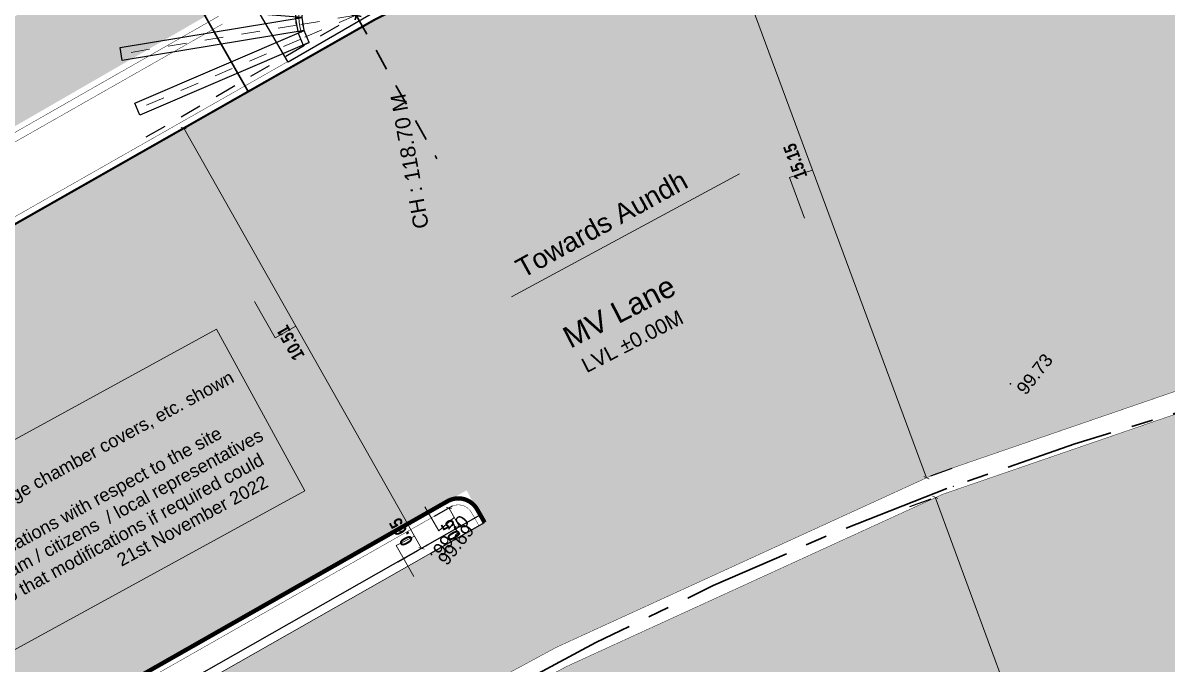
# Model space of a CAD drawing. Header units: metres. Extents: x 6 to 601, y -20 to 118.
# Drawn here: x 270.25 to 276.39, y 55.77 to 59.21 of the extents above; entities that cross this region are included whole.
import ezdxf

# ---------------------------------------------------------------- set-up
doc = ezdxf.new("R2010")
doc.units = ezdxf.units.M
doc.header["$MEASUREMENT"] = 0
for name, pattern in [('CENTER', [2, 1.25, -0.25, 0.25, -0.25]), ('DASHED', [0.75, 0.5, -0.25]), ('DASHED2', [0.375, 0.25, -0.125])]:
    doc.linetypes.add(name, pattern=pattern)
for name, color, linetype in [('Brt Reling', 66, 'Continuous'), ('CENTER LINE', 6, 'CENTER'), ('EL', 4, 'Continuous'), ('HATCH', 8, 'Continuous'), ('PDA_Kerb Edge', 7, 'Continuous'), ('PDA_Levels', 7, 'Continuous'), ('PDA_Text', 19, 'Continuous'), ('PT', 2, 'Continuous')]:
    doc.layers.add(name, color=color, linetype=linetype)
for name, color, linetype, lineweight in [('Chp', 1, 'Continuous', 0), ('DASHED LINE', 8, 'DASHED2', 5), ('EXISTING ROAD', 7, 'Continuous', 5), ('PDA_Kerb Line', 250, 'Continuous', 30), ('PDA_Tactile band', 250, 'Continuous', 30)]:
    doc.layers.add(name, color=color, linetype=linetype, lineweight=lineweight)
for name, color, linetype, true_color in [('PDA - Dimensions', 7, 'Continuous', 0x000000), ('PDA_Chainage Lines', 7, 'DASHED', 0x636466), ('PDA_Chainage Text', 7, 'Continuous', 0x636466)]:
    doc.layers.add(name, color=color, linetype=linetype, true_color=true_color)
doc.styles.add('AR', font='arial.ttf')
doc.styles.add('ARIAL', font='arialbd.ttf', dxfattribs={"width": 0.8})
doc.styles.add('RS', font='RomanS')
doc.styles.get("Standard").update_dxf_attribs({"font": 'arial.ttf'})
doc.dimstyles.new('PDA_Dimentions', dxfattribs={"dimtxt": 0.3, "dimasz": 0.1, "dimexe": 0.075, "dimexo": 0.625, "dimgap": 0.1, "dimtad": 1, "dimdsep": 46, "dimtxsty": 'ARIAL', "dimblk": 'ARCHTICK', "dimcen": 0.09, "dimadec": 0, "dimazin": 0, "dimtfac": 1, "dimtmove": 1, "dimatfit": 3, "dimldrblk": 'ARCHTICK', "dimfxl": 1, "dimfxlon": 1, "dimlwd": 9, "dimarcsym": 0})
doc.dimstyles.get("Standard").update_dxf_attribs({"dimtxt": 0.18, "dimasz": 0.18, "dimexe": 0.18, "dimexo": 0.0625, "dimgap": 0.09, "dimtad": 0, "dimdec": 4, "dimzin": 0, "dimdsep": 46, "dimtxsty": 'Standard', "dimcen": 0.09, "dimadec": 0, "dimazin": 0, "dimtfac": 1, "dimtdec": 4, "dimtofl": 0, "dimtmove": 0, "dimatfit": 3, "dimfxl": 1, "dimtolj": 1, "dimtzin": 0, "dimarcsym": 0})

# ---------------------------------------------------------------- blocks, each defined once
blk = doc.blocks.new('Survey Base')
at = {"layer": 'Brt Reling', "color": 8, "lineweight": 5, "elevation": 99.6956}
for points in [[(9946.0688, 10032.5006), (9918.1475, 10043.8812), (9893.3025, 10054.0267), (9886.122985621105, 10057.02610285822)], [(9945.993310725162, 10032.31539371127), (9918.072010725162, 10043.69599371127), (9893.226145649205, 10053.84184692119), (9886.043208493546, 10056.84267972102)]]:
    blk.add_lwpolyline(points, dxfattribs=at)
at = {"layer": 'CENTER LINE', "color": 8, "lineweight": 5, "ltscale": 2}
blk.add_lwpolyline([(9990.753495437828, 9926.798102528162), (9991.018061705803, 9931.446083342527), (9991.532914148022, 9956.941508111537, 0.3172132150365968), (9941.096063581146, 10030.38178720705), (9890.50529859179, 10050.81798229878), (9884.494266879756, 10053.28136159857)], format="xyb", dxfattribs=at)
at = {"layer": 'Chp', "color": 8, "lineweight": 5}
for p in [(9945.825089549457, 10028.45053250837), (9954.663485703155, 10023.78756190317)]:
    blk.add_point(p, dxfattribs=at)
at = {"layer": 'PT'}
for p in [(9946.0688, 10032.5006, 99.6956), (9945.9788, 10032.2827, 99.6913), (9957.3361, 10024.2179, 99.7302)]:
    blk.add_point(p, dxfattribs=at)
at = {"layer": 'EL'}
for s, p in [('99.70', (9946.0688, 10032.0506, 99.6956)), ('99.69', (9945.9788, 10031.8327, 99.6913)), ('99.73', (9957.3361, 10023.7679, 99.7302))]:
    blk.add_text(s, height=0.3, dxfattribs=at).set_placement(p)
blk = doc.blocks.new('note')
at = {"layer": 'PDA_Kerb Line', "lineweight": 9}
blk.add_lwpolyline([(8271.673057118976, 11431.67047714566), (8292.438524708192, 11435.22381277589), (8293.15801481549, 11431.02368775048), (8272.392547226671, 11427.4703521193)], close=True, dxfattribs=at)
at = {"layer": 'PDA_Text', "insert": (8271.857884819565, 11431.42517935769), "char_height": 0.2999999999999998, "attachment_point": 1, "rotation": 9.62669910782356, "style": 'AR'}
blk.add_mtext_dynamic_manual_height_columns('{\\fArial|b1|i0|c0|p34;V.IMP NOTE : for Site Engineer -  PCMC Team  & Contracting Team .^J\\fArial|b0|i0|c0|p34;\\H0.33333x;^J}Please note, all the kerb line, seatings, grating, tactile alignment, bollards, drainage chamber covers, etc. shown in the drawings are as per the survey received. ^JThe Project Management Team and Contractors Team  has to verify these locations with respect to the site conditions and in case of any discrepancy and suggestion by engineering team / citizens  / local representatives , it is to be brought to the notice of team PDA before executing the same so that modifications if required could be done as per site conditions & suggestions if feasible.                                                    21st November 2022', width=20.70384526520898, gutter_width=7.5, heights=[3.955102574954353], dxfattribs=at)
blk = doc.blocks.new('_ArchTick')
at = {"color": 0, "linetype": 'ByBlock', "const_width": 0.15}
blk.add_lwpolyline([(-0.5, -0.5), (0.5, 0.5)], dxfattribs=at)
blk = doc.blocks.new('*D485')
at = {"layer": 'Defpoints', "color": 0, "transparency": 16777216}
for p in [(328.1865085221762, 243.595541279994), (333.4025974024981, 229.3800369569275), (333.4043536602531, 229.3806816260422)]:
    blk.add_point(p, dxfattribs=at)
at = {"layer": 'PDA - Dimensions', "color": 0, "lineweight": 9, "transparency": 16777216}
for p, q in [((328.1847522644212, 243.5948966108794), (333.4025974024981, 229.3800369569275)), ((330.7936748334596, 236.4874667839034), (329.787352259797, 236.2040402870686)), ((329.787352259797, 236.2040402870686), (330.1335952238137, 235.260778268089))]:
    blk.add_line(p, q, dxfattribs=at)
at = {"layer": 'PDA - Dimensions', "color": 0, "lineweight": -2, "transparency": 16777216}
for p, q in [((327.5997873028678, 243.3801736621559), (328.0908768693319, 243.5604377920253)), ((332.8176324409447, 229.1653140082041), (333.3087220074087, 229.3455781380734))]:
    blk.add_line(p, q, dxfattribs=at)
at = {"layer": 'PDA - Dimensions', "color": 0, "lineweight": 9, "transparency": 16777216, "xscale": 0.1, "yscale": 0.1, "zscale": 0.1}
for p, rotation in [((328.1847522644212, 243.5948966108794), 110.156659298155), ((333.4025974024981, 229.3800369569275), 290.156659298155)]:
    blk.add_blockref('_ArchTick', p, dxfattribs=dict(at, rotation=rotation))
at = {"layer": 'PDA - Dimensions', "color": 0, "transparency": 16777216, "insert": (329.9208145334192, 236.5751605515209), "char_height": 0.3, "attachment_point": 5, "rotation": 110.15665929815498, "style": 'ARIAL'}
blk.add_mtext('15.14', dxfattribs=at)
blk = doc.blocks.new('*D486')
at = {"layer": 'Defpoints', "color": 0, "transparency": 16777216}
for p in [(322.7222903496204, 258.2572276398878), (322.7222903496211, 258.257227639888), (327.9828657861618, 244.045290018872)]:
    blk.add_point(p, dxfattribs=at)
at = {"layer": 'PDA - Dimensions', "color": 0, "lineweight": -2, "transparency": 16777216}
for p, q in [((323.3084250240308, 258.4741864918707), (322.8160718975267, 258.2919410562053)), ((328.5690004605722, 244.262248870855), (328.0766473340681, 244.0800034351896))]:
    blk.add_line(p, q, dxfattribs=at)
at = {"layer": 'PDA - Dimensions', "color": 0, "lineweight": 9, "transparency": 16777216}
for p, q in [((327.9828657861624, 244.0452900188723), (322.7222903496211, 258.257227639888)), ((325.3525780678917, 251.1512588293802), (324.8182608146885, 250.9841490252504)), ((324.8182608146885, 250.9841490252504), (325.1662095355156, 250.044132942341))]:
    blk.add_line(p, q, dxfattribs=at)
at = {"layer": 'PDA - Dimensions', "color": 0, "lineweight": 9, "transparency": 16777216, "xscale": 0.1, "yscale": 0.1, "zscale": 0.1}
for p, rotation in [((322.7222903496211, 258.257227639888), 110.3121275790659), ((327.9828657861624, 244.0452900188723), 290.3121275790659)]:
    blk.add_blockref('_ArchTick', p, dxfattribs=dict(at, rotation=rotation))
at = {"layer": 'PDA - Dimensions', "color": 0, "transparency": 16777216, "insert": (324.9511418101373, 251.3544785852604), "char_height": 0.3, "attachment_point": 5, "rotation": 110.31212757906587, "style": 'ARIAL'}
blk.add_mtext('15.15', dxfattribs=at)
blk = doc.blocks.new('*D579')
at = {"layer": 'Defpoints', "color": 0, "transparency": 16777216}
for p in [(310.832625563569, 252.1217922481884), (309.3408406977996, 251.2783134286328), (314.5120044427786, 242.1325428007003)]:
    blk.add_point(p, dxfattribs=at)
at = {"layer": 'PDA - Dimensions', "color": 0, "lineweight": -2, "transparency": 16777216}
for p, q in [((309.8848962121736, 251.585931043992), (310.9196744458688, 252.1710110666459)), ((315.0560599571525, 242.4401604160595), (316.0908381908478, 243.0252404387134))]:
    blk.add_line(p, q, dxfattribs=at)
at = {"layer": 'PDA - Dimensions', "color": 0, "lineweight": 9, "transparency": 16777216}
for p, q in [((316.0037893085479, 242.9760216202559), (310.832625563569, 252.1217922481884)), ((312.9409498469444, 247.2802183950285), (312.4694429667147, 248.1141300614806)), ((313.4182074360584, 247.5489069342221), (312.9409498469444, 247.2802183950285))]:
    blk.add_line(p, q, dxfattribs=at)
at = {"layer": 'PDA - Dimensions', "color": 0, "lineweight": 9, "transparency": 16777216, "xscale": 0.1, "yscale": 0.1, "zscale": 0.1}
for p, rotation in [((310.832625563569, 252.1217922481884), 119.4845063425581), ((316.0037893085479, 242.9760216202559), 299.4845063425581)]:
    blk.add_blockref('_ArchTick', p, dxfattribs=dict(at, rotation=rotation))
at = {"layer": 'PDA - Dimensions', "color": 0, "transparency": 16777216, "insert": (313.2986489561852, 247.1619685424354), "char_height": 0.3, "attachment_point": 5, "rotation": 119.48450634255806, "style": 'ARIAL'}
blk.add_mtext('10.51', dxfattribs=at)
blk = doc.blocks.new('*D580')
at = {"layer": 'Defpoints', "color": 0, "transparency": 16777216}
for p in [(316.0014405565034, 242.9801756460274), (316.3229372067235, 242.4152509573305, 99.7064), (316.3229372066938, 242.4152509573136)]:
    blk.add_point(p, dxfattribs=at)
at = {"layer": 'PDA - Dimensions', "color": 0, "lineweight": -2, "transparency": 16777216}
for p, q in [((315.45824374045, 242.6710442515858), (315.9145290659051, 242.9307146228998)), ((315.77974039067, 242.1061195628888), (316.2360257161252, 242.3657899342029))]:
    blk.add_line(p, q, dxfattribs=at)
at = {"layer": 'PDA - Dimensions', "color": 0, "lineweight": 9, "transparency": 16777216}
for p, q in [((316.0014405564737, 242.9801756460105), (316.3229372066938, 242.4152509573136)), ((316.1621888815837, 242.697713301662), (315.7386597503698, 242.483718939616)), ((315.7386597503698, 242.483718939616), (316.1483562686763, 241.7638119735369))]:
    blk.add_line(p, q, dxfattribs=at)
at = {"layer": 'PDA - Dimensions', "color": 0, "lineweight": 9, "transparency": 16777216, "xscale": 0.1, "yscale": 0.1, "zscale": 0.1}
for p, rotation in [((316.0014405564737, 242.9801756460105), 119.6440518207673), ((316.3229372066938, 242.4152509573136), 299.6440518207673)]:
    blk.add_blockref('_ArchTick', p, dxfattribs=dict(at, rotation=rotation))
at = {"layer": 'PDA - Dimensions', "color": 0, "transparency": 16777216, "insert": (315.8527690062272, 242.7950708516652), "char_height": 0.3, "attachment_point": 5, "rotation": 119.64405182076727, "style": 'ARIAL'}
blk.add_mtext('0.65', dxfattribs=at)
blk = doc.blocks.new('*D581')
at = {"layer": 'Defpoints', "color": 0, "transparency": 16777216}
for p in [(316.9523929243658, 243.3487699116922), (316.0756320911696, 242.8498084101738), (316.3229372067235, 242.4152509573304, 99.7064)]:
    blk.add_point(p, dxfattribs=at)
at = {"layer": 'PDA - Dimensions', "color": 0, "lineweight": 9, "transparency": 16777216}
for p, q in [((316.7189730430676, 242.8184052636723), (316.4015048008695, 243.3762513493842)), ((317.1996980399197, 242.9142124588489), (316.9523929243658, 243.3487699116922)), ((317.0760454821428, 243.1314911852705), (316.7189730430676, 242.8184052636723))]:
    blk.add_line(p, q, dxfattribs=at)
at = {"layer": 'PDA - Dimensions', "color": 0, "lineweight": -2, "transparency": 16777216}
for p, q in [((316.6188289072228, 243.1589398046157), (317.0393044149343, 243.3982309348029)), ((316.8661340227767, 242.7243823517723), (317.2866095304882, 242.9636734819595))]:
    blk.add_line(p, q, dxfattribs=at)
at = {"layer": 'PDA - Dimensions', "color": 0, "lineweight": 9, "transparency": 16777216, "xscale": 0.1, "yscale": 0.1, "zscale": 0.1}
for p, rotation in [((316.9523929243658, 243.3487699116922), 119.644051820791), ((317.1996980399197, 242.9142124588489), 299.644051820791)]:
    blk.add_blockref('_ArchTick', p, dxfattribs=dict(at, rotation=rotation))
at = {"layer": 'PDA - Dimensions', "color": 0, "transparency": 16777216, "insert": (316.9988205867346, 242.8385266121004), "char_height": 0.3, "attachment_point": 5, "rotation": 119.64405182079103, "style": 'ARIAL'}
blk.add_mtext('0.5', dxfattribs=at)
blk = doc.blocks.new('*U448')
blk.add_lwpolyline([(0.05641654661860684, -0.1579309129576671), (0.09249480239503782, 0.1398917850694232), (-0.05641654661849316, 0.1579309129576671), (-0.09249480239498098, -0.139891785069409)], close=True)
blk = doc.blocks.new('*U449')
at = {"color": 0, "linetype": 'ByBlock', "lineweight": -2, "transparency": 16777216}
for p, rotation in [((413.8588475626099, 57.78330548421348), 304.6153846153848), ((414.1554084339013, 57.89595451952702), 290.7692307692309), ((414.4703104639679, 57.93435851669083), 276.9230769230771), ((414.7852526914445, 57.89628557498259), 263.0769230769233), ((415.0819318188385, 57.78394835538489), 249.2307692307695), ((413.5978628899781, 57.60295816322004), 318.4615384615385), ((415.3431059336506, 57.60387548877154), 235.3846153846157), ((413.3876218965387, 57.36539368730702), 332.3076923076924), ((415.5535965456571, 57.36653215561189), 221.5384615384619), ((413.2403430246354, 57.08441844030273), 346.1538461538462), ((415.7011707055906, 57.08571188772127), 207.6923076923081), ((415.7772519396858, 56.77773493832933), 193.8461538461543)]:
    blk.add_blockref('*U448', p, dxfattribs=dict(at, rotation=rotation))
blk.add_blockref('*U448', (413.1645855869664, 56.7763616822596), dxfattribs=at)
blk = doc.blocks.new('*U450')
at = {"layer": 'DASHED LINE'}
blk.add_line((0.690436106006814, -0.08347524936893791), (-0.6904361060068709, 0.08347524936894501), dxfattribs=at)
blk = doc.blocks.new('*U451')
at = {"color": 0, "linetype": 'ByBlock', "lineweight": -2, "transparency": 16777216}
for p, rotation in [((414.3042208211149, 57.293600452492), 290.7692307692309), ((414.470645869143, 57.31389462633893), 276.9230769230771), ((414.6370916214359, 57.29377096745409), 263.0769230769233), ((414.7938848558761, 57.23439898974537), 249.2307692307695), ((414.0095576074607, 57.13875669478542), 318.4615384615385), ((414.1474884962126, 57.23406786953098), 304.6153846153847), ((414.9319133195982, 57.13922917674881), 235.3846153846157), ((413.898444196755, 57.01320606728951), 332.3076923076924), ((415.0431553000037, 57.01379245206759), 221.5384615384619), ((413.8206057716448, 56.86471253315535), 346.1538461538462), ((415.1211458175395, 56.86537874219625), 207.692307692308), ((415.1613523468105, 56.70261331249061), 193.8461538461542)]:
    blk.add_blockref('*U450', p, dxfattribs=dict(at, rotation=rotation))
blk.add_blockref('*U450', (413.7805660184665, 56.70190599683478), dxfattribs=at)
blk = doc.blocks.new('*U452')
blk.add_lwpolyline([(2.095111397620485, -0.4048994177627776), (-2.131111158647741, 0.1070653833203465), (-2.095126483942636, 0.4048994177627776), (2.131111158647684, -0.1070672108780428)])
blk = doc.blocks.new('*U453')
at = {"color": 0, "linetype": 'ByBlock', "lineweight": -2, "transparency": 16777216}
for p, rotation in [((422.636090987239, 59.98795750242099), 276.9230769230771), ((421.8297471062255, 59.88974331678241), 290.7692307692308), ((423.4425081736191, 59.89034704079299), 263.0769230769233), ((421.0703383060025, 59.60141233535253), 304.6153846153847), ((424.2021326297007, 59.60258469712863), 249.2307692307694), ((424.8708177432189, 59.14139417286815), 235.3846153846156), ((420.4019986657002, 59.13972130673158), 318.4615384615385), ((425.4097019659474, 58.53357818492218), 221.5384615384618), ((419.8635696558973, 58.53150203532439), 332.3076923076924), ((425.7874673056259, 57.81446078918896), 207.6923076923079), ((419.4863428135336, 57.81210201439807), 346.1538461538462), ((425.9821594138331, 57.0258344748231), 193.8461538461542)]:
    blk.add_blockref('*U452', p, dxfattribs=dict(at, rotation=rotation))
blk.add_blockref('*U452', (419.2922411915235, 57.02333015825616), dxfattribs=at)
blk = doc.blocks.new('*U454')
at = {"layer": 'DASHED LINE'}
blk.add_line((2.038678879989163, -0.2469656562969931), (-2.03867887998922, 0.2469656562970002), dxfattribs=at)
blk = doc.blocks.new('*U455')
at = {"color": 0, "linetype": 'ByBlock', "lineweight": -2, "transparency": 16777216}
for p, rotation in [((422.6360692458626, 60.06294154116071), 276.9230769230772), ((421.8117811415721, 59.96254325258238), 290.769230769231), ((423.4604319190496, 59.96315738269681), 263.0769230769233), ((424.2369601990038, 59.66898986977994), 249.2307692307695), ((421.035472234634, 59.66779730056104), 304.6153846153848), ((424.9205250846597, 59.1975349490054), 235.3846153846157), ((420.3522587769516, 59.19583324847024), 318.4615384615385), ((425.4714002695203, 58.57619186669973), 221.5384615384619), ((419.8018466513055, 58.57407993149798), 332.3076923076924), ((425.8575708901913, 57.8410708243163), 207.6923076923081), ((419.4162238097715, 57.83867139244531), 346.1538461538462), ((426.0565941138724, 57.03489438478218), 193.8461538461543)]:
    blk.add_blockref('*U454', p, dxfattribs=dict(at, rotation=rotation))
blk.add_blockref('*U454', (419.2178012502176, 57.03234690250072), dxfattribs=at)
blk = doc.blocks.new('tree1')
at = {"linetype": 'DASHED'}
blk.add_line((482.9002406898329, 79.53326005811515), (494.1002406898329, 79.53326005811515), dxfattribs=at)
at = {"color": 1, "lineweight": 30}
for p, q in [((488.4161584743432, 79.61352992475265), (488.5842318650034, 79.45307710396216)), ((488.4258935361611, 79.45539307698962), (488.5721723742903, 79.60859721413729))]:
    blk.add_line(p, q, dxfattribs=at)
blk.add_lwpolyline([(486.6002406898334, 81.08326005811514), (490.4002406898334, 81.08326005811514), (490.4002406898334, 79.38326005811514), (486.6002406898334, 79.38326005811514)], close=True)
at = {"layer": 'DASHED LINE'}
for radius in [1.4, 1.324999999999998, 1.25]:
    blk.add_arc((488.5002406898328, 79.53326005811509), radius, 2.882441545614316e-07, 180.0000002882435, dxfattribs=at)
for name, p in [('*U453', (65.86288834761234, 22.91482931064924)), ('*U455', (65.86288834761234, 22.91482931064924)), ('*U449', (74.02923856535944, 22.91482931064924)), ('*U451', (74.02923856535944, 22.91482931064924))]:
    blk.add_blockref(name, p)
blk = doc.blocks.new('direction')
at = {"layer": 'PDA_Text', "color": 18, "lineweight": -3, "true_color": 0x000000, "insert": (8299.26790929622, 11463.76129872452), "char_height": 0.7499999999999987, "width": 9.226051727479195, "attachment_point": 1, "rotation": 303.9391874062145, "style": 'RS'}
blk.add_mtext('{\\fArial|b0|i0|c0|p34;\\H0.6x;Towards Aundh}', dxfattribs=at)
at = {"layer": 'PDA - Dimensions', "linetype": 'Continuous', "lineweight": 0}
blk.add_leader([(8301.745344059153, 11458.74126231147), (8298.450760845164, 11463.73022164667)], dimstyle='Standard', override={"dimtxt": 0.2, "dimasz": 0.6, "dimexe": 0, "dimexo": 0, "dimtih": 0, "dimtoh": 0, "dimdec": 1, "dimclre": 256, "dimclrt": 256, "dimtdec": 1, "dimfxl": 5000, "dimfxlon": 1, "dimlwd": 0, "dimlwe": 65535, "dimarcsym": 1}, dxfattribs=at)
blk = doc.blocks.new('site plan')
at = {"true_color": 0xf27172, "transparency": 33554687}
h = blk.add_hatch(color=11, dxfattribs=at)
h.dxf.hatch_style = 1
h.paths.add_polyline_path([(261.0134215402195, 228.4107805355125), (262.1095122894912, 226.5032393682286), (283.8298279774717, 238.8356560387147), (311.5713872515062, 254.8406972009325), (310.5425699968018, 256.7864848707268), (282.7435847389879, 240.7487884509774)])
at = {"true_color": 0xf27172, "transparency": 33554559}
h = blk.add_hatch(color=11, dxfattribs=at)
h.dxf.hatch_style = 1
h.paths.add_polyline_path([(268.6613022605598, 215.1010729896097), (272.3369837518821, 208.7042360787964), (293.9127330853826, 221.0589171967804), (321.1621719542618, 236.5664768627357), (319.5919276368513, 239.6453686289969), (309.3388462944513, 234.108295561693), (299.1978577392492, 228.2416858123324), (298.9474831012849, 228.674482000697), (309.0948125793075, 234.5447600038369), (319.3549061694575, 240.0856199647496), (317.7788377131437, 243.0130604652441), (290.3289979881993, 227.4039772213182)])
at = {"layer": 'HATCH', "transparency": 33554539}
h = blk.add_hatch(color=9, dxfattribs=at)
h.dxf.hatch_style = 1
edge = h.paths.add_edge_path()
edge.add_line((398.3203993259576, 223.5948501189359), (398.2467099829537, 223.4641372269434))
edge.add_arc((359.6859929776801, 159.1362964110049), 75.00000000001013, 50.643027904231985, 59.05981801813658, ccw=False)
edge.add_line((407.2472450699024, 217.1270482549116), (420.1046861651594, 205.7425696610298))
edge.add_line((420.1046861651594, 205.7425696610298), (420.8094782192929, 205.0855419844447))
edge.add_line((420.8094782192929, 205.0855419844447), (426.7812055969134, 211.8232616019814))
edge.add_line((426.7812055969134, 211.8232616019814), (425.7956355365113, 213.1024875697058))
edge.add_line((425.7956355365113, 213.1024875697058), (416.1118382745717, 221.7624692343961))
edge.add_line((416.1118382745717, 221.7624692343961), (407.675593800961, 228.7029774813527))
edge.add_line((407.675593800961, 228.7029774813527), (397.9149773290828, 235.6102521388693))
edge.add_line((397.9149773290828, 235.6102521388693), (386.314013544601, 241.8729637314991))
edge.add_line((386.314013544601, 241.8729637314991), (377.9310103320986, 245.1417021162761))
edge.add_line((377.9310103320986, 245.1417021162761), (370.004542349363, 247.1773856186501))
edge.add_line((370.004542349363, 247.1773856186501), (361.3097273447547, 248.3728635135467))
edge.add_line((361.3097273447547, 248.3728635135467), (352.0254405817377, 248.5341186884871))
edge.add_line((352.0254405817377, 248.5341186884871), (343.4882141783619, 247.6993770357221))
edge.add_line((343.4882141783619, 247.6993770357221), (335.9139085503266, 246.2670993457305))
edge.add_line((335.9139085503266, 246.2670993457305), (328.3596033347476, 243.666881654497))
edge.add_line((328.3596033347476, 243.666881654497), (319.6629500633953, 239.6837235734347))
edge.add_line((319.6629500633953, 239.6837235734347), (319.5471197944607, 239.6211706060803))
edge.add_line((319.5471197944607, 239.6211706060803), (321.5574075041695, 235.8133975529236))
edge.add_line((321.5574075041695, 235.8133975529236), (272.7275633488734, 208.0245052619248))
edge.add_line((272.7275633488734, 208.0245052619248), (278.0056757168622, 198.8389367912332))
edge.add_arc((432.4627185270929, -58.34392022211796), 300.0000000253854, 119.65879195034401, 120.98788440321641, ccw=False)
edge.add_line((284.0125765543999, 202.3523692864183), (322.5566917870638, 224.3008189144221))
edge.add_arc((359.6859929776747, 159.1362964110067), 75.00000000000819, 68.39042136316829, 119.67353207975981, ccw=False)
edge.add_line((387.3069919584923, 228.864916182969), (387.3659540972676, 229.0028996805177))
edge.add_arc((359.6859929777474, 159.1362964110758), 75.14999999991836, 59.06286877645181, 68.38737060490178, ccw=False)
edge = h.paths.add_edge_path()
edge.add_arc((349.3010737985187, 183.2254006047624), 81.89159830320767, 61.67163064802283, 66.55978401002817)
edge.add_line((381.8768936897104, 258.3589472471904), (381.8010254331712, 258.3911790539078))
edge.add_arc((359.0054820677524, 203.3172762747963), 59.60513035509366, 54.30315257286412, 67.51493234201462, ccw=False)
edge.add_line((393.7848686451925, 251.723534485518), (393.8556885749858, 251.8566782141697))
edge.add_arc((354.4186595736501, 193.2390454698689), 70.64917639292004, 56.0679491882368, 60.69628579069675)
edge.add_arc((352.3148610210937, 189.4305663229297), 74.99999999976491, 50.555828616822396, 60.71876623491141, ccw=False)
edge.add_line((399.9643149738331, 247.3488668674945), (426.1371010257917, 225.8164850111243))
edge.add_arc((330.8381931213371, 109.9798839230934), 149.9999999980311, 47.181571827729215, 50.55582861685792, ccw=False)
edge.add_line((432.7897821686583, 220.0065783664668), (433.461019319695, 219.3846048124851))
edge.add_line((433.461019319695, 219.3846048124851), (427.140824567834, 212.2303391908226))
edge.add_line((427.140824567834, 212.2303391908226), (427.498951335785, 212.639353591625))
edge.add_line((427.498951335785, 212.639353591625), (426.0958726766057, 213.5047626797495))
edge.add_line((426.0958726766057, 213.5047626797495), (416.4374589846284, 222.1420444422365))
edge.add_line((416.4374589846284, 222.1420444422365), (407.9792388866026, 229.1006320612996))
edge.add_line((407.9792388866026, 229.1006320612996), (398.1791149908786, 236.0358648532401))
edge.add_line((398.1791149908786, 236.0358648532401), (386.524392843321, 242.327597579806))
edge.add_line((386.524392843321, 242.327597579806), (378.0845744193266, 245.6184896078375))
edge.add_line((378.0845744193266, 245.6184896078375), (370.1010999551254, 247.6688135722943))
edge.add_line((370.1010999551254, 247.6688135722943), (361.3482586408572, 248.8722696898985))
edge.add_line((361.3482586408572, 248.8722696898985), (352.0053878903054, 249.0345423873878))
edge.add_line((352.0053878903054, 249.0345423873878), (343.4172933091158, 248.1948270130833))
edge.add_line((343.4172933091158, 248.1948270130833), (335.7854211527811, 246.7516636712244))
edge.add_line((335.7854211527811, 246.7516636712244), (328.1736885489918, 244.1316792765738))
edge.add_line((328.1736885489918, 244.1316792765738), (319.4398125364369, 240.1314727910485))
edge.add_line((319.4398125364369, 240.1314727910485), (319.3136729533489, 240.0633523826655))
edge.add_line((319.3136729533489, 240.0633523826655), (317.364540297036, 243.7552889994367))
edge.add_line((317.364540297036, 243.7552889994367), (289.9088339607588, 228.1428697642787))
edge.add_line((289.9088339607588, 228.1428697642787), (268.2376559472323, 215.8383502484321))
edge.add_line((268.2376559472323, 215.8383502484321), (263.0063138116147, 224.9425238677322))
edge.add_line((263.0063138116147, 224.9425238677322), (284.7185724453229, 237.270365883227))
edge.add_line((284.7185724453229, 237.270365883227), (315.241564482134, 254.6269671723549))
edge.add_arc((352.314861020961, 189.4305663227296), 75.00000000000541, 61.44883574043621, 119.6243021433603, ccw=False)
at = {"elevation": 99.6956}
blk.add_lwpolyline([(316.5393141286804, 242.3082174859555), (317.7788377131437, 243.0130604652441)], dxfattribs=at)
at = {"layer": 'Brt Reling'}
blk.add_lwpolyline([(317.6858422003716, 243.1902535254067), (290.2301358640943, 227.5778342902486), (268.5615009363495, 215.2747585485913)], dxfattribs=at)
at = {"layer": 'CENTER LINE', "color": 1, "lineweight": 30, "ltscale": 2}
blk.add_lwpolyline([(427.1408245676612, 212.2303391906225), (423.651792359844, 215.3126070592007), (403.9344552686525, 231.4838276446026, 0.3172132150365968), (315.0303442925069, 237.2639262833927), (270.5621323308473, 211.7930333829376)], format="xyb", dxfattribs=at)
blk.add_lwpolyline([(427.1408245676612, 212.2303391906225), (423.651792359844, 215.3126070592007), (403.9344552686525, 231.4838276446026, 0.3172132150365968), (315.0303442925069, 237.2639262833927), (270.5621323308473, 211.7930333829376)], format="xyb", dxfattribs=at)
at = {"layer": 'PDA_Chainage Lines', "lineweight": 30}
blk.add_line((314.8167841145223, 254.7305310399424), (316.6780392852634, 251.4159428914227), dxfattribs=at)
at = {"layer": 'PDA_Kerb Edge'}
for points in [[(262.932251772625, 225.0729647140233, 0.01, 0.01, 0), (284.644510406335, 237.4008067295181, 0.01, 0.01, 0), (315.1674178890571, 254.7573599740535, 0.01, 0.01, -0.2350451685050067), (382.0204837819201, 258.4602590381655, 0.01, 0, 0.6755439498466161), (382.6787889175703, 259.1139340592053, 0, 0, 0), (382.2063765796247, 260.2334183599633, 0, 0, 0)], [(263.0063138116129, 224.9425238677322, 0.01, 0.01, 0), (284.7185724453229, 237.270365883227, 0.01, 0.01, 0), (315.2415644822522, 254.6269671724203, 0.01, 0.01, -0.2350451685050076), (381.9611911217198, 258.3224752203696, 0.01, 0, 0.6755439498450695), (382.8169877980636, 259.1722527477232, 0, 0, 0), (382.4046249450475, 260.149436667547, 0, 0, 0)]]:
    blk.add_lwpolyline(points, format="xyseb", dxfattribs=at)
for points, const_width in [([(263.0063138116129, 224.9425238677322), (284.7185724453229, 237.270365883227), (315.241564482134, 254.6269671723549, -0.2351135602686825), (381.9805306089347, 258.3145190605337)], 0.05), ([(317.7788377131437, 243.0130604652441), (317.6058289959637, 243.3173103358731, 0.4142135623736071), (316.9240310133737, 243.5047976979458), (289.9088339607588, 228.1428697642787), (268.237655947245, 215.8383502484085)], 0.1), ([(317.648444911445, 242.9389138721672), (317.4754361942651, 243.2431637427962, 0.414213562375278), (316.9981776064506, 243.3744048962453), (289.9829805538357, 228.01247696258), (268.3123894062719, 215.7082906253709)], 0.01)]:
    blk.add_lwpolyline(points, format="xyb", dxfattribs=dict(at, const_width=const_width))
at = {"layer": 'PDA_Kerb Edge', "const_width": 0.01}
for points in [[(262.1095122894858, 226.5032393682341), (283.8298279774717, 238.8356560387147), (311.6396672330684, 254.7069684078124)], [(262.1842457496641, 226.3731797431919), (283.9038900164596, 238.7052151924236), (311.7341293937534, 254.5306093553681)], [(262.9315803514346, 225.0725834927744), (284.644510406335, 237.4008067295181), (312.431595729764, 253.2016614227705)], [(262.9315803514346, 225.0725834927744), (284.644510406335, 237.4008067295181), (312.431595729764, 253.2016614227705)], [(398.1791149908677, 236.0358648532492), (386.5243928432992, 242.3275975798115), (378.0845744193284, 245.6184896078412), (370.1010999551236, 247.6688135722925), (361.3482586408554, 248.8722696898967), (352.0053878903054, 249.0345423873878), (343.4172933091086, 248.1948270130852), (335.7854211527792, 246.751663671228), (328.1736885489918, 244.1316792765701), (319.439812536426, 240.1314727910431), (309.094812579302, 234.5447600038387), (298.9474831012831, 228.6744820006952), (299.1978577392492, 228.2416858123324), (309.3388462944877, 234.1082955617148), (319.6629500634099, 239.683723573442), (328.3596033347349, 243.6668816544916), (335.9139085503211, 246.267099345725), (343.4882141783764, 247.699377035724), (352.025440581725, 248.5341186884871), (361.3097273447547, 248.3728635135449), (370.0045423493684, 247.1773856186501), (377.9310103321041, 245.1417021162724), (386.3140135446101, 241.8729637314937), (397.9149773290828, 235.6102521388675)]]:
    blk.add_lwpolyline(points, dxfattribs=at)
at = {"layer": 'PDA_Tactile band'}
blk.add_line((312.3219505394463, 252.9667572211056), (308.2451277345335, 260.1361804840817), dxfattribs=at)
for name, p, rotation in [('tree1', (-67.8549969915457, -59.1568107438452), 30.11323180089258), ('direction', (11009.51766843813, -9024.395880571896), 84.96455949791424), ('note', (-3810.248736283963, -13263.23413220909, 99.413), 18.98251148477187)]:
    blk.add_blockref(name, p, dxfattribs=dict(rotation=rotation))
at = {"layer": 'EXISTING ROAD', "rotation": 51.79989677134766}
blk.add_blockref('Survey Base', (2049.792497357163, -13777.89037235985), dxfattribs=at)
at = {"layer": 'PDA_Chainage Text', "color": 251, "linetype": 'Continuous', "lineweight": -3, "true_color": 0x636466, "extrusion": (0.005531938766574927, -0.004313919878458007, 0.9999753935716443), "insert": (316.3236997587046, 249.8019951357292), "char_height": 0.3499999999999987, "width": 7.022197755980273, "attachment_point": 4, "text_direction": (-0.1741380092765911, 0.9847074667404899, 0.005211398153384475), "style": 'AR'}
blk.add_mtext('CH : 118.70 M', dxfattribs=at)
at = {"layer": 'PDA_Levels', "linetype": 'ByBlock', "lineweight": 0, "style": 'AR'}
blk.add_text('MV Lane', height=0.4999999999999999, rotation=27.24212341731181, dxfattribs=at).set_placement((319.7577622334065, 247.0231371542341))
at = {"layer": 'PDA_Levels', "linetype": 'Continuous', "lineweight": -3, "style": 'AR'}
blk.add_text('LVL ±0.00M', height=0.34, rotation=27.33262141474115, dxfattribs=at).set_placement((320.1319432023665, 246.4596588299082))
at = {"layer": 'PDA - Dimensions'}
for base, p1, p2, angle, picture, middle in [((322.7222903496211, 258.257227639888), (327.9828657861617, 244.045290018872), (322.7222903496204, 258.2572276398878), 110.31212757906586, '*D486', (324.8529742310058, 250.8903674773447)), ((310.832625563569, 252.1217922481884), (314.5120044427786, 242.1325428007003), (309.3408406977996, 251.2783134286328), 119.48450634255859, '*D579', (312.891731028487, 247.3672672773283)), ((333.4025974024981, 229.3800369569275), (328.1865085221762, 243.595541279994), (333.404353660253, 229.3806816260421), 290.1566592981545, '*D485', (329.8218110786511, 236.1101648919793)), ((316.9523929243658, 243.3487699116922), (316.3229372067235, 242.4152509573305, 99.7064), (316.0756320911696, 242.8498084101739), 119.64405182078944, '*D581', (316.6695120199569, 242.9053167542409))]:
    dim = blk.add_linear_dim(base=base, p1=p1, p2=p2, angle=angle, dimstyle='PDA_Dimentions', dxfattribs=at)
    dim.commit()
    dim.dimension.update_dxf_attribs({"geometry": picture, "text_midpoint": middle, "dimtype": 129})
dim = blk.add_linear_dim(base=(316.3229372066938, 242.4152509573136), p1=(316.0014405565034, 242.9801756460274), p2=(316.3229372067235, 242.4152509573305, 99.7064), angle=299.64405182077286, text='0.65', dimstyle='PDA_Dimentions', dxfattribs=at)
dim.commit()
dim.dimension.update_dxf_attribs({"geometry": '*D580', "text_midpoint": (315.7881207734805, 242.3968074490474), "dimtype": 129})

msp = doc.modelspace()

# ---------------------------------------------------------------- block references
at = {"xscale": 0.232473712272114, "yscale": 0.232473712272114, "zscale": 0.232473712272114}
msp.add_blockref('site plan', (198.8542852977009, 0.03420656743455908, 23.10165670435924), dxfattribs=at)

doc.saveas('drawing.dxf')
